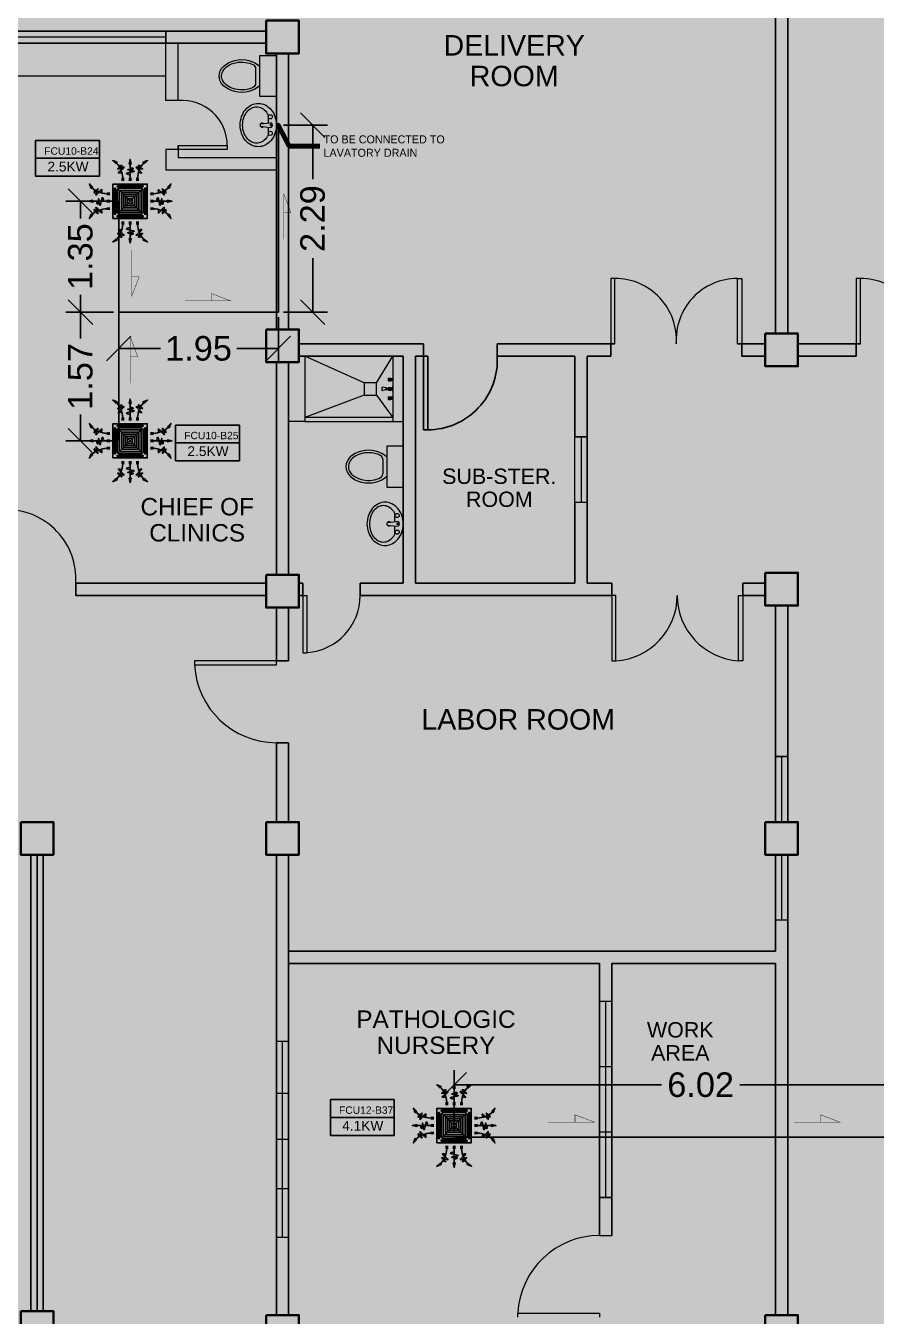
# Model space of a CAD drawing. Header units: millimetres. Extents: x -60 to 576, y -39 to 287.
# Drawn here: x 267.57 to 277.96, y 124.1 to 139.87 of the extents above; entities that cross this region are included whole.
import ezdxf

# ---------------------------------------------------------------- set-up
doc = ezdxf.new("R2010")
doc.units = ezdxf.units.MM
doc.header["$MEASUREMENT"] = 0
for name, color, linetype in [('AIR', 7, 'Continuous'), ('AIR-00', 7, 'Continuous'), ('AIR-01', 7, 'Continuous'), ('AIR-02', 7, 'Continuous'), ('AIR-04', 7, 'Continuous'), ('DRAIN PIPE', 7, 'Continuous'), ('fcu drain', 7, 'Continuous'), ('label', 7, 'Continuous'), ('Legends', 7, 'Continuous'), ('M-AC-TEXT', 7, 'Continuous')]:
    doc.layers.add(name, color=color, linetype=linetype)
doc.styles.add('ar-dim-axis', font='romans.shx', dxfattribs={"width": 0.8})
doc.styles.add('OIP FONT', font='GOTHIC.TTF', dxfattribs={"height": 150})
doc.styles.get("Standard").update_dxf_attribs({"font": 'arial.ttf'})
doc.styles.add('SWISSLT175', font='swissl.ttf', dxfattribs={"height": 0.175})
doc.dimstyles.new('ar-dim-axis', dxfattribs={"dimtxt": 350, "dimasz": 250, "dimexe": 75, "dimexo": 75, "dimgap": 200, "dimtad": 1, "dimdec": 0, "dimzin": 12, "dimdsep": 46, "dimtxsty": 'ar-dim-axis', "dimblk": 'ARCHTICK', "dimcen": 120, "dimclrd": 11, "dimclre": 8, "dimclrt": 4, "dimadec": 0, "dimazin": 3, "dimtm": 1, "dimtfac": 1, "dimtdec": 0, "dimtix": 1, "dimtmove": 2, "dimatfit": 3, "dimldrblk": 'ARCHTICK', "dimfxl": 1, "dimtolj": 1, "dimtzin": 0, "dimarcsym": 1})
doc.dimstyles.new('Copy of dimension', dxfattribs={"dimtxt": 0.3, "dimasz": 0.3, "dimexe": 0.18, "dimexo": 0.0625, "dimgap": 0.09, "dimtad": 0, "dimzin": 0, "dimdsep": 46, "dimtxsty": 'Standard', "dimblk": 'OBLIQUE', "dimcen": 0.09, "dimclrd": 256, "dimclre": 256, "dimclrt": 256, "dimadec": 0, "dimazin": 0, "dimtfac": 1, "dimtofl": 0, "dimtmove": 0, "dimatfit": 3, "dimldrblk": 'OBLIQUE', "dimfxl": 1, "dimtolj": 1, "dimtzin": 0, "dimarcsym": 0})

# ---------------------------------------------------------------- blocks, each defined once
blk = doc.blocks.new('dr 900')
at = {"ltscale": 0.03}
blk.add_lwpolyline([(0, 0), (0.05, 0), (0.05, 0.9), (0, 0.9)], close=True, dxfattribs=at)
blk.add_arc((0.05, 0.049), 0.851, 356.7268, 90, dxfattribs=at)
blk = doc.blocks.new('FCU-13000P (CASSETTE SPLIT)')
at = {"layer": 'AIR-00', "ltscale": 3}
for p, q in [((0, 0.523), (0, 1)), ((-0.193, 0.558), (-0.193, 0.487)), ((-0.162, 0.558), (-0.162, 0.487)), ((-0.016, 0.558), (-0.016, 0.487)), ((0.016, 0.558), (0.016, 0.487)), ((0.162, 0.558), (0.162, 0.487)), ((0.193, 0.558), (0.193, 0.487)), ((-0.523, 0), (-1, 0)), ((-0.558, 0.193), (-0.487, 0.193)), ((-0.558, 0.162), (-0.487, 0.162)), ((-0.558, 0.016), (-0.487, 0.016)), ((0.558, 0.193), (0.487, 0.193)), ((0.558, 0.162), (0.487, 0.162)), ((0.558, 0.016), (0.487, 0.016)), ((0.523, 0), (1, 0)), ((-0.558, -0.016), (-0.487, -0.016)), ((-0.558, -0.162), (-0.487, -0.162)), ((-0.558, -0.193), (-0.487, -0.193)), ((0.558, -0.016), (0.487, -0.016)), ((0.558, -0.162), (0.487, -0.162)), ((0.558, -0.193), (0.487, -0.193)), ((-0.193, -0.558), (-0.193, -0.487)), ((-0.162, -0.558), (-0.162, -0.487)), ((-0.016, -0.558), (-0.016, -0.487)), ((0, -0.523), (0, -1)), ((0.016, -0.558), (0.016, -0.487)), ((0.162, -0.558), (0.162, -0.487)), ((0.193, -0.558), (0.193, -0.487))]:
    blk.add_line(p, q, dxfattribs=at)
at = {"layer": 'AIR-00'}
for p, q in [((0.295, -0.295), (-0.295, 0.295)), ((0.295, 0.295), (-0.295, -0.295))]:
    blk.add_line(p, q, dxfattribs=at)
at = {"layer": 'AIR-00', "ltscale": 3}
for points in [[(-0.335, 0.895), (-0.311, 0.932), (-0.416, 0.973)], [(-0.022, 0.89), (0.022, 0.89), (0, 1)], [(0.335, 0.895), (0.311, 0.932), (0.416, 0.973)], [(-0.895, 0.335), (-0.932, 0.311), (-0.973, 0.416)], [(0.895, 0.335), (0.932, 0.311), (0.973, 0.416)], [(-0.89, 0.022), (-0.89, -0.022), (-1, 0)], [(0.89, 0.022), (0.89, -0.022), (1, 0)], [(-0.895, -0.335), (-0.932, -0.311), (-0.973, -0.416)], [(0.895, -0.335), (0.932, -0.311), (0.973, -0.416)], [(-0.335, -0.895), (-0.311, -0.932), (-0.416, -0.973)], [(-0.022, -0.89), (0.022, -0.89), (0, -1)], [(0.335, -0.895), (0.311, -0.932), (0.416, -0.973)]]:
    blk.add_lwpolyline(points, close=True, dxfattribs=at)
at = {"layer": 'AIR-00'}
for points in [[(-0.323, 0.914, -0.171809), (-0.178, 0.558), (-0.178, 0.522)], [(0.323, 0.914, 0.171809), (0.178, 0.558), (0.178, 0.522)], [(-0.914, 0.323, 0.171809), (-0.558, 0.178), (-0.522, 0.178)], [(0.914, 0.323, -0.171809), (0.558, 0.178), (0.522, 0.178)], [(-0.914, -0.323, -0.171809), (-0.558, -0.178), (-0.522, -0.178)], [(0.914, -0.323, 0.171809), (0.558, -0.178), (0.522, -0.178)], [(-0.323, -0.914, 0.171809), (-0.178, -0.558), (-0.178, -0.522)], [(0.323, -0.914, -0.171809), (0.178, -0.558), (0.178, -0.522)]]:
    blk.add_lwpolyline(points, format="xyb", dxfattribs=at)
for points in [[(-0.26, -0.26), (0.26, -0.26), (0.26, 0.26), (-0.26, 0.26)], [(-0.21, -0.21), (0.21, -0.21), (0.21, 0.21), (-0.21, 0.21)], [(-0.16, -0.16), (0.16, -0.16), (0.16, 0.16), (-0.16, 0.16)], [(-0.11, -0.11), (0.11, -0.11), (0.11, 0.11), (-0.11, 0.11)], [(-0.06, -0.06), (0.06, -0.06), (0.06, 0.06), (-0.06, 0.06)]]:
    blk.add_lwpolyline(points, close=True, dxfattribs=at)
at = {"layer": 'AIR-00', "ltscale": 3}
for points in [[(-0.268, 0.84), (-0.231, 0.852), (-0.134, 0.882), (-0.422, 0.704), (0.005, 0.903), (-0.358, 0.645), (-0.239, 0.678), (-0.199, 0.69)], [(0.268, 0.84), (0.231, 0.852), (0.134, 0.882), (0.422, 0.704), (-0.005, 0.903), (0.358, 0.645), (0.239, 0.678), (0.199, 0.69)], [(-0.84, 0.268), (-0.852, 0.231), (-0.882, 0.134), (-0.704, 0.422), (-0.903, -0.005), (-0.645, 0.358), (-0.678, 0.239), (-0.69, 0.199)], [(0.84, 0.268), (0.852, 0.231), (0.882, 0.134), (0.704, 0.422), (0.903, -0.005), (0.645, 0.358), (0.678, 0.239), (0.69, 0.199)], [(-0.84, -0.268), (-0.852, -0.231), (-0.882, -0.134), (-0.704, -0.422), (-0.903, 0.005), (-0.645, -0.358), (-0.678, -0.239), (-0.69, -0.199)], [(0.84, -0.268), (0.852, -0.231), (0.882, -0.134), (0.704, -0.422), (0.903, 0.005), (0.645, -0.358), (0.678, -0.239), (0.69, -0.199)], [(-0.268, -0.84), (-0.231, -0.852), (-0.134, -0.882), (-0.422, -0.704), (0.005, -0.903), (-0.358, -0.645), (-0.239, -0.678), (-0.199, -0.69)], [(0.268, -0.84), (0.231, -0.852), (0.134, -0.882), (0.422, -0.704), (-0.005, -0.903), (0.358, -0.645), (0.239, -0.678), (0.199, -0.69)]]:
    blk.add_open_spline(points, degree=3, knots=[0.0032834, 0.0032834, 0.0032834, 0.0032834, 0.0712567, 0.1924075, 0.3347111, 0.5062145, 0.5813292, 0.5813292, 0.5813292, 0.5813292], dxfattribs=at)
for points in [[(0, 0.8), (0.077, 0.776), (-0.058, 0.755), (0.098, 0.718), (-0.087, 0.663), (0, 0.631)], [(-0.8, 0), (-0.776, -0.077), (-0.755, 0.058), (-0.718, -0.098), (-0.663, 0.087), (-0.631, 0)], [(0.8, 0), (0.776, -0.077), (0.755, 0.058), (0.718, -0.098), (0.663, 0.087), (0.631, 0)], [(0, -0.8), (0.077, -0.776), (-0.058, -0.755), (0.098, -0.718), (-0.087, -0.663), (0, -0.631)]]:
    blk.add_spline(points, degree=3, dxfattribs=at)
for points in [[(-0.416, 0.973), (-0.335, 0.895), (-0.311, 0.932)], [(0, 1), (-0.022, 0.89), (0.022, 0.89)], [(0.416, 0.973), (0.335, 0.895), (0.311, 0.932)], [(-0.973, 0.416), (-0.895, 0.335), (-0.932, 0.311)], [(0.973, 0.416), (0.895, 0.335), (0.932, 0.311)], [(-1, 0), (-0.89, 0.022), (-0.89, -0.022)], [(1, 0), (0.89, 0.022), (0.89, -0.022)], [(-0.973, -0.416), (-0.895, -0.335), (-0.932, -0.311)], [(0.973, -0.416), (0.895, -0.335), (0.932, -0.311)], [(-0.416, -0.973), (-0.335, -0.895), (-0.311, -0.932)], [(0, -1), (-0.022, -0.89), (0.022, -0.89)], [(0.416, -0.973), (0.335, -0.895), (0.311, -0.932)]]:
    blk.add_solid(points, dxfattribs=at)
at = {"layer": 'AIR-01'}
for points in [[(-0.373, 0.31), (-0.348, 0.31), (-0.348, -0.31), (-0.373, -0.31)], [(-0.31, 0.372), (0.31, 0.372), (0.31, 0.348), (-0.31, 0.348)], [(0.372, 0.31), (0.348, 0.31), (0.348, -0.31), (0.372, -0.31)], [(-0.31, -0.373), (0.31, -0.373), (0.31, -0.348), (-0.31, -0.348)]]:
    blk.add_lwpolyline(points, close=True, dxfattribs=at)
at = {"layer": 'AIR-02'}
blk.add_lwpolyline([(-0.26, -0.31), (0.26, -0.31, 0.414214), (0.31, -0.26), (0.31, 0.26, 0.414214), (0.26, 0.31), (-0.26, 0.31, 0.414214), (-0.31, 0.26), (-0.31, -0.26, 0.414214)], format="xyb", close=True, dxfattribs=at)
at = {"layer": 'AIR-04'}
blk.add_lwpolyline([(-0.41, -0.41), (0.41, -0.41), (0.41, 0.41), (-0.41, 0.41)], close=True, dxfattribs=at)
blk = doc.blocks.new('_ARCHTICK')
at = {"color": 0, "linetype": 'ByBlock', "const_width": 0.15}
blk.add_lwpolyline([(-0.5, -0.5), (0.5, 0.5)], dxfattribs=at)
blk = doc.blocks.new('_Oblique')
at = {"color": 0, "linetype": 'ByBlock', "lineweight": -2}
blk.add_line((-0.5, -0.5), (0.5, 0.5), dxfattribs=at)
blk = doc.blocks.new('*D137')
at = {"lineweight": -2, "transparency": 16777216}
for p, q in [((268.639, 137.729), (268.054, 137.729)), ((268.234, 137.729), (268.234, 137.518)), ((268.234, 136.374), (268.234, 136.585)), ((268.639, 136.374), (268.054, 136.374))]:
    blk.add_line(p, q, dxfattribs=at)
at = {"layer": 'Defpoints', "color": 0, "transparency": 16777216}
for p in [(268.702, 137.729), (268.234, 136.374), (268.702, 136.374)]:
    blk.add_point(p, dxfattribs=at)
at = {"lineweight": -2, "transparency": 16777216, "xscale": 0.3, "yscale": 0.3, "zscale": 0.3}
for p, rotation in [((268.234, 137.729), 90), ((268.234, 136.374), 270)]:
    blk.add_blockref('_Oblique', p, dxfattribs=dict(at, rotation=rotation))
at = {"transparency": 16777216, "insert": (268.234, 137.052), "char_height": 0.3, "attachment_point": 5, "rotation": 90}
blk.add_mtext('\\A1;1.35', dxfattribs=at)
blk = doc.blocks.new('*D138')
at = {"lineweight": -2, "transparency": 16777216}
for p, q in [((268.639, 136.374), (268.054, 136.374)), ((268.234, 136.374), (268.234, 136.053)), ((268.234, 134.8), (268.234, 135.122)), ((268.639, 134.8), (268.054, 134.8))]:
    blk.add_line(p, q, dxfattribs=at)
at = {"layer": 'Defpoints', "color": 0, "transparency": 16777216}
for p in [(268.702, 136.374), (268.234, 134.8), (268.702, 134.8)]:
    blk.add_point(p, dxfattribs=at)
at = {"lineweight": -2, "transparency": 16777216, "xscale": 0.3, "yscale": 0.3, "zscale": 0.3}
for p, rotation in [((268.234, 136.374), 90), ((268.234, 134.8), 270)]:
    blk.add_blockref('_Oblique', p, dxfattribs=dict(at, rotation=rotation))
at = {"transparency": 16777216, "insert": (268.234, 135.587), "char_height": 0.3, "attachment_point": 5, "rotation": 90}
blk.add_mtext('\\A1;1.57', dxfattribs=at)
blk = doc.blocks.new('*D139')
at = {"lineweight": -2, "transparency": 16777216}
for p, q in [((268.702, 136.313), (268.702, 135.749)), ((270.654, 136.313), (270.654, 135.749)), ((268.702, 135.929), (269.212, 135.929)), ((270.654, 135.929), (270.145, 135.929))]:
    blk.add_line(p, q, dxfattribs=at)
at = {"layer": 'Defpoints', "color": 0, "transparency": 16777216}
for p in [(268.702, 136.375), (270.654, 136.375), (270.654, 135.929)]:
    blk.add_point(p, dxfattribs=at)
at = {"lineweight": -2, "transparency": 16777216, "xscale": 0.3, "yscale": 0.3, "zscale": 0.3, "rotation": 180}
blk.add_blockref('_Oblique', (268.702, 135.929), dxfattribs=at)
at = {"lineweight": -2, "transparency": 16777216, "xscale": 0.3, "yscale": 0.3, "zscale": 0.3}
blk.add_blockref('_Oblique', (270.654, 135.929), dxfattribs=at)
at = {"transparency": 16777216, "insert": (269.678, 135.929), "char_height": 0.3, "attachment_point": 5}
blk.add_mtext('\\A1;1.95', dxfattribs=at)
blk = doc.blocks.new('*D140')
at = {"lineweight": -2, "transparency": 16777216}
for p, q in [((270.717, 138.66), (271.253, 138.66)), ((271.073, 138.66), (271.073, 138)), ((271.073, 136.374), (271.073, 137.035)), ((270.717, 136.374), (271.253, 136.374))]:
    blk.add_line(p, q, dxfattribs=at)
at = {"layer": 'Defpoints', "color": 0, "transparency": 16777216}
for p in [(270.654, 138.66), (271.073, 138.66), (270.654, 136.374)]:
    blk.add_point(p, dxfattribs=at)
at = {"lineweight": -2, "transparency": 16777216, "xscale": 0.3, "yscale": 0.3, "zscale": 0.3}
for p, rotation in [((271.073, 138.66), 90), ((271.073, 136.374), 270)]:
    blk.add_blockref('_Oblique', p, dxfattribs=dict(at, rotation=rotation))
at = {"transparency": 16777216, "insert": (271.073, 137.517), "char_height": 0.3, "attachment_point": 5, "rotation": 90}
blk.add_mtext('\\A1;2.29', dxfattribs=at)
blk = doc.blocks.new('*D149')
at = {"lineweight": -2, "transparency": 16777216}
for p, q in [((272.802, 126.351), (272.802, 127.107)), ((278.827, 126.351), (278.827, 127.107)), ((272.802, 126.927), (275.336, 126.927)), ((278.827, 126.927), (276.294, 126.927))]:
    blk.add_line(p, q, dxfattribs=at)
at = {"layer": 'Defpoints', "color": 0, "transparency": 16777216}
for p in [(278.827, 126.927), (272.802, 126.289), (278.827, 126.289)]:
    blk.add_point(p, dxfattribs=at)
at = {"lineweight": -2, "transparency": 16777216, "xscale": 0.3, "yscale": 0.3, "zscale": 0.3, "rotation": 180}
blk.add_blockref('_Oblique', (272.802, 126.927), dxfattribs=at)
at = {"lineweight": -2, "transparency": 16777216, "xscale": 0.3, "yscale": 0.3, "zscale": 0.3}
blk.add_blockref('_Oblique', (278.827, 126.927), dxfattribs=at)
at = {"transparency": 16777216, "insert": (275.815, 126.927), "char_height": 0.3, "attachment_point": 5}
blk.add_mtext('\\A1;6.02', dxfattribs=at)

msp = doc.modelspace()

# ---------------------------------------------------------------- linework, layer by layer
at = {"color": 8, "lineweight": 25}
for p, q in [((276.729, 136.112), (276.729, 141.762)), ((276.879, 136.112), (276.879, 141.762)), ((267.179, 139.81), (270.504, 139.81)), ((267.179, 139.66), (270.504, 139.66)), ((270.629, 139.537), (270.629, 136.162)), ((270.779, 139.537), (270.779, 136.162)), ((270.779, 139.537), (270.779, 136.162)), ((270.629, 138.11), (270.629, 136.162)), ((270.904, 135.985), (272.429, 135.985)), ((272.429, 135.985), (270.904, 135.985)), ((272.429, 135.985), (272.429, 135.835)), ((273.329, 135.985), (274.767, 135.985)), ((274.729, 135.985), (273.329, 135.985)), ((273.329, 135.985), (273.329, 135.835)), ((274.717, 135.985), (274.717, 135.835)), ((276.267, 135.985), (276.604, 135.985)), ((276.317, 135.985), (276.317, 135.835)), ((277.767, 135.985), (277.004, 135.985)), ((277.717, 135.985), (277.717, 135.835)), ((270.904, 135.835), (272.179, 135.835)), ((272.179, 135.835), (270.904, 135.835)), ((272.179, 135.835), (272.179, 133.06)), ((272.329, 135.835), (272.429, 135.835)), ((272.329, 135.835), (272.329, 133.06)), ((272.429, 135.835), (272.329, 135.835)), ((273.329, 135.835), (274.279, 135.835)), ((274.279, 135.835), (273.329, 135.835)), ((274.279, 134.848), (274.279, 135.835)), ((274.429, 135.835), (274.717, 135.835)), ((274.717, 135.835), (274.429, 135.835)), ((274.429, 135.835), (274.429, 133.06)), ((276.317, 135.835), (276.604, 135.835)), ((277.717, 135.835), (277.004, 135.835)), ((270.629, 135.762), (270.629, 133.162)), ((270.629, 133.162), (270.629, 135.762)), ((270.779, 135.762), (270.779, 133.162)), ((270.779, 135.762), (270.779, 133.162)), ((274.279, 133.06), (274.279, 134.035)), ((272.179, 133.06), (272.179, 133.785)), ((270.504, 133.06), (268.179, 133.06)), ((268.179, 133.06), (268.179, 132.91)), ((270.954, 133.06), (270.904, 133.06)), ((270.954, 132.91), (270.954, 133.06)), ((272.179, 133.06), (271.654, 133.06)), ((272.179, 133.06), (272.079, 133.06)), ((274.279, 133.06), (272.329, 133.06)), ((274.729, 133.06), (274.429, 133.06)), ((274.729, 132.91), (274.729, 133.06)), ((276.604, 133.06), (276.329, 133.06)), ((276.329, 133.06), (276.329, 132.91)), ((268.179, 132.91), (270.504, 132.91)), ((270.954, 132.91), (270.904, 132.91)), ((274.729, 132.91), (271.654, 132.91)), ((276.604, 132.91), (276.329, 132.91)), ((270.629, 132.762), (270.629, 132.11)), ((270.779, 132.762), (270.779, 132.11)), ((276.729, 130.139), (276.729, 132.787)), ((276.879, 130.139), (276.879, 132.787)), ((270.779, 132.11), (270.629, 132.11)), ((270.629, 131.11), (270.629, 130.139)), ((270.779, 131.11), (270.629, 131.11)), ((270.779, 131.11), (270.779, 130.139)), ((267.629, 124.161), (267.629, 129.739)), ((267.704, 124.161), (267.704, 129.739)), ((267.779, 124.161), (267.779, 129.739)), ((270.629, 129.739), (270.629, 128.41)), ((270.779, 129.739), (270.779, 128.56)), ((276.729, 128.56), (276.729, 129.739)), ((276.879, 128.41), (276.879, 129.739)), ((270.629, 128.41), (270.629, 124.112)), ((270.779, 128.56), (276.729, 128.56)), ((270.779, 128.56), (270.779, 128.41)), ((270.779, 128.41), (274.579, 128.41)), ((270.779, 128.41), (270.779, 124.112)), ((274.579, 128.41), (274.579, 125.085)), ((274.729, 128.41), (276.729, 128.41)), ((274.729, 128.41), (274.729, 125.085)), ((276.729, 128.41), (275.229, 128.41)), ((276.729, 124.113), (276.729, 128.41)), ((276.879, 124.113), (276.879, 128.41))]:
    msp.add_line(p, q, dxfattribs=at)
at = {"color": 8, "lineweight": 9}
for p, q in [((269.279, 139.66), (269.279, 139.81)), ((269.279, 139.735), (267.179, 139.737)), ((269.279, 139.66), (269.429, 139.66)), ((270.429, 139.51), (270.629, 139.51)), ((270.429, 139.01), (270.429, 139.51)), ((270.629, 139.537), (270.629, 138.26)), ((270.629, 139.51), (270.629, 139.01)), ((270.379, 139.17), (270.379, 139.351)), ((270.629, 139.01), (270.429, 139.01)), ((270.432, 138.675), (270.553, 138.688)), ((270.432, 138.646), (270.553, 138.632)), ((270.979, 135.835), (270.979, 135.035)), ((272.054, 135.835), (272.054, 135.035)), ((271.996, 135.562), (271.996, 135.536)), ((271.996, 135.562), (271.997, 135.562)), ((271.996, 135.536), (271.997, 135.536)), ((271.997, 135.562), (271.999, 135.566)), ((271.997, 135.562), (271.997, 135.536)), ((271.997, 135.536), (271.999, 135.532)), ((271.999, 135.566), (271.999, 135.532)), ((271.999, 135.566), (272.021, 135.566)), ((271.999, 135.532), (272.021, 135.532)), ((272.008, 135.562), (272.02, 135.562)), ((272.008, 135.555), (272.02, 135.555)), ((272.008, 135.543), (272.02, 135.543)), ((272.008, 135.536), (272.02, 135.536)), ((272.021, 135.566), (272.025, 135.563)), ((272.021, 135.562), (272.021, 135.555)), ((272.021, 135.536), (272.021, 135.543)), ((272.021, 135.532), (272.025, 135.534)), ((272.027, 135.563), (272.033, 135.563)), ((272.027, 135.535), (272.033, 135.535)), ((272.033, 135.563), (272.035, 135.562)), ((272.033, 135.563), (272.033, 135.535)), ((272.033, 135.535), (272.035, 135.536)), ((272.035, 135.562), (272.035, 135.536)), ((272.047, 135.56), (272.035, 135.56)), ((272.047, 135.537), (272.035, 135.537)), ((272.054, 135.566), (272.047, 135.562)), ((272.047, 135.562), (272.047, 135.535)), ((272.054, 135.532), (272.047, 135.535)), ((272.054, 135.566), (272.054, 135.532)), ((272.054, 135.566), (272.054, 135.532)), ((272.054, 135.566), (272.054, 135.566)), ((272.054, 135.532), (272.054, 135.532)), ((271.923, 135.416), (271.923, 135.455)), ((271.969, 135.448), (271.927, 135.456)), ((271.969, 135.423), (271.927, 135.414)), ((271.977, 135.448), (271.969, 135.448)), ((271.969, 135.448), (271.969, 135.423)), ((271.969, 135.448), (271.969, 135.423)), ((271.969, 135.423), (271.977, 135.423)), ((271.977, 135.423), (271.977, 135.448)), ((271.977, 135.443), (272.039, 135.443)), ((272.039, 135.428), (271.977, 135.428)), ((271.996, 135.448), (271.996, 135.443)), ((271.996, 135.448), (271.997, 135.448)), ((271.996, 135.428), (271.996, 135.422)), ((271.996, 135.422), (271.997, 135.422)), ((271.997, 135.448), (271.999, 135.452)), ((271.997, 135.448), (271.997, 135.443)), ((271.997, 135.428), (271.997, 135.422)), ((271.997, 135.422), (271.999, 135.419)), ((271.999, 135.452), (271.999, 135.443)), ((271.999, 135.452), (272.021, 135.452)), ((271.999, 135.428), (271.999, 135.419)), ((271.999, 135.419), (272.021, 135.419)), ((272.008, 135.448), (272.02, 135.448)), ((272.008, 135.422), (272.02, 135.422)), ((272.021, 135.452), (272.025, 135.45)), ((272.021, 135.448), (272.021, 135.443)), ((272.021, 135.422), (272.021, 135.428)), ((272.021, 135.419), (272.025, 135.421)), ((272.027, 135.449), (272.033, 135.449)), ((272.027, 135.421), (272.033, 135.421)), ((272.033, 135.449), (272.033, 135.443)), ((272.033, 135.449), (272.035, 135.448)), ((272.033, 135.428), (272.033, 135.421)), ((272.033, 135.421), (272.035, 135.422)), ((272.035, 135.448), (272.035, 135.443)), ((272.039, 135.447), (272.035, 135.447)), ((272.035, 135.428), (272.035, 135.422)), ((272.039, 135.424), (272.035, 135.424)), ((272.039, 135.418), (272.039, 135.453)), ((272.039, 135.453), (272.049, 135.453)), ((272.039, 135.443), (272.039, 135.428)), ((272.049, 135.418), (272.039, 135.418)), ((272.049, 135.453), (272.054, 135.464)), ((272.049, 135.418), (272.049, 135.453)), ((272.049, 135.453), (272.049, 135.418)), ((272.054, 135.406), (272.049, 135.418)), ((272.054, 135.464), (272.054, 135.406)), ((271.996, 135.335), (271.997, 135.335)), ((271.996, 135.335), (271.996, 135.308)), ((271.996, 135.308), (271.997, 135.308)), ((271.997, 135.335), (271.999, 135.338)), ((271.997, 135.335), (271.997, 135.308)), ((271.997, 135.308), (271.999, 135.305)), ((271.999, 135.338), (272.021, 135.338)), ((271.999, 135.338), (271.999, 135.305)), ((271.999, 135.305), (272.021, 135.305)), ((272.008, 135.335), (272.02, 135.335)), ((272.008, 135.328), (272.02, 135.328)), ((272.008, 135.316), (272.02, 135.316)), ((272.008, 135.308), (272.02, 135.308)), ((272.021, 135.338), (272.025, 135.336)), ((272.021, 135.335), (272.021, 135.327)), ((272.021, 135.308), (272.021, 135.316)), ((272.021, 135.305), (272.025, 135.307)), ((272.027, 135.336), (272.033, 135.336)), ((272.027, 135.308), (272.033, 135.308)), ((272.033, 135.336), (272.033, 135.308)), ((272.033, 135.336), (272.035, 135.335)), ((272.033, 135.308), (272.035, 135.308)), ((272.035, 135.335), (272.035, 135.308)), ((272.047, 135.333), (272.035, 135.333)), ((272.047, 135.31), (272.035, 135.31)), ((272.054, 135.339), (272.047, 135.335)), ((272.047, 135.335), (272.047, 135.308)), ((272.054, 135.305), (272.047, 135.308)), ((272.054, 135.339), (272.054, 135.339)), ((272.054, 135.339), (272.054, 135.305)), ((272.054, 135.339), (272.054, 135.305)), ((272.054, 135.305), (272.054, 135.305)), ((270.979, 135.035), (270.779, 135.035)), ((274.429, 134.448), (274.429, 134.948)), ((272.179, 134.735), (271.979, 134.735)), ((271.979, 134.735), (271.979, 134.235)), ((272.179, 134.235), (272.179, 134.735)), ((274.279, 134.035), (274.279, 134.848)), ((274.429, 134.848), (274.279, 134.848)), ((274.354, 134.848), (274.354, 134.048)), ((271.929, 134.576), (271.929, 134.395)), ((274.429, 134.448), (274.429, 133.948)), ((271.979, 134.235), (272.179, 134.235)), ((274.429, 134.048), (274.279, 134.048)), ((271.982, 133.8), (272.103, 133.813)), ((271.982, 133.771), (272.103, 133.757)), ((276.879, 130.939), (276.729, 130.939)), ((276.804, 130.939), (276.804, 130.139)), ((276.879, 130.139), (276.729, 130.139)), ((276.879, 129.739), (276.729, 129.739)), ((276.804, 129.739), (276.804, 128.939)), ((276.879, 128.939), (276.729, 128.939)), ((274.579, 127.148), (274.579, 127.948)), ((274.579, 127.948), (274.729, 127.948)), ((274.654, 127.948), (274.654, 125.548)), ((270.629, 127.461), (270.779, 127.461)), ((270.629, 126.261), (270.629, 127.461)), ((270.704, 125.061), (270.704, 127.461)), ((270.779, 127.461), (270.779, 125.061)), ((274.729, 127.148), (274.579, 127.148)), ((274.729, 126.748), (274.729, 127.148)), ((270.629, 126.824), (270.779, 126.824)), ((274.729, 126.748), (274.729, 126.348)), ((270.629, 126.261), (270.629, 125.061)), ((270.629, 126.261), (270.779, 126.261)), ((274.729, 126.348), (274.579, 126.348)), ((274.579, 126.348), (274.579, 125.548)), ((270.629, 125.661), (270.779, 125.661)), ((274.579, 125.548), (274.729, 125.548)), ((270.779, 125.061), (270.629, 125.061)), ((274.579, 125.085), (274.729, 125.085))]:
    msp.add_line(p, q, dxfattribs=at)
at = {"color": 8, "lineweight": 9, "ltscale": 0.4}
for p, q in [((269.279, 138.96), (269.279, 139.66)), ((269.429, 138.96), (269.429, 139.66)), ((269.279, 139.26), (267.054, 139.26)), ((269.429, 138.96), (269.279, 138.96)), ((269.429, 138.36), (269.279, 138.36)), ((269.279, 138.36), (269.279, 138.11)), ((269.429, 138.36), (269.429, 138.26)), ((270.629, 138.26), (269.429, 138.26)), ((270.629, 138.26), (269.429, 138.26)), ((270.629, 138.11), (269.279, 138.11))]:
    msp.add_line(p, q, dxfattribs=at)
at = {"color": 8, "lineweight": 13, "ltscale": 0.4}
msp.add_line((269.429, 138.41), (269.429, 138.36), dxfattribs=at)
at = {"color": 8, "lineweight": 9, "ltscale": 0.3}
for p, q in [((271.704, 135.51), (270.979, 135.835)), ((271.854, 135.51), (272.054, 135.835)), ((271.704, 135.36), (270.979, 135.085)), ((271.854, 135.36), (272.054, 135.085))]:
    msp.add_line(p, q, dxfattribs=at)
at = {"color": 8, "lineweight": 25, "ltscale": 0.3}
msp.add_line((271.654, 132.91), (271.654, 133.06), dxfattribs=at)
at = {"color": 8, "lineweight": 13}
for p, q in [((270.954, 132.91), (270.954, 132.21)), ((270.954, 132.91), (271.004, 132.91)), ((271.004, 132.21), (271.004, 132.91)), ((274.729, 132.91), (274.729, 132.11)), ((274.779, 132.91), (274.729, 132.91)), ((274.779, 132.11), (274.779, 132.91)), ((276.279, 132.11), (276.279, 132.91)), ((276.279, 132.91), (276.329, 132.91)), ((276.329, 132.91), (276.329, 132.11)), ((270.954, 132.21), (271.004, 132.21)), ((270.629, 132.11), (269.629, 132.11)), ((269.629, 132.11), (269.629, 132.06)), ((269.629, 132.06), (270.629, 132.06)), ((270.629, 132.06), (270.629, 132.11)), ((274.729, 132.11), (274.779, 132.11)), ((276.329, 132.11), (276.279, 132.11)), ((273.579, 124.085), (273.579, 124.135)), ((273.579, 124.135), (274.579, 124.135)), ((274.579, 124.135), (274.579, 124.085))]:
    msp.add_line(p, q, dxfattribs=at)
at = {"color": 8, "lineweight": 35}
for points in [[(270.504, 139.937), (270.904, 139.937), (270.904, 139.537), (270.504, 139.537)], [(270.504, 136.162), (270.904, 136.162), (270.904, 135.762), (270.504, 135.762)], [(276.604, 136.112), (277.004, 136.112), (277.004, 135.712), (276.604, 135.712)], [(270.504, 133.162), (270.904, 133.162), (270.904, 132.762), (270.504, 132.762)], [(276.604, 133.187), (277.004, 133.187), (277.004, 132.787), (276.604, 132.787)], [(267.504, 130.139), (267.904, 130.139), (267.904, 129.739), (267.504, 129.739)], [(270.504, 130.139), (270.904, 130.139), (270.904, 129.739), (270.504, 129.739)], [(276.604, 130.139), (277.004, 130.139), (277.004, 129.739), (276.604, 129.739)], [(267.504, 124.161), (267.904, 124.161), (267.904, 123.761), (267.504, 123.761)], [(270.504, 124.112), (270.904, 124.112), (270.904, 123.712), (270.504, 123.712)], [(276.604, 124.113), (277.004, 124.113), (277.004, 123.713), (276.604, 123.713)]]:
    msp.add_lwpolyline(points, close=True, dxfattribs=at)
at = {"color": 8, "lineweight": 9}
for points in [[(267.179, 139.81), (269.279, 139.81), (269.279, 139.66), (267.179, 139.66)], [(274.279, 134.848), (274.429, 134.848), (274.429, 134.048), (274.279, 134.048)], [(274.279, 134.848), (274.429, 134.848), (274.429, 134.048), (274.279, 134.048)], [(276.729, 130.939), (276.879, 130.939), (276.879, 130.139), (276.729, 130.139)], [(276.729, 129.739), (276.879, 129.739), (276.879, 128.939), (276.729, 128.939)], [(274.579, 127.948), (274.729, 127.948), (274.729, 125.548), (274.579, 125.548)], [(270.629, 125.061), (270.629, 127.461), (270.779, 127.461), (270.779, 125.061)], [(270.629, 127.461), (270.779, 127.461), (270.779, 125.061), (270.629, 125.061)]]:
    msp.add_lwpolyline(points, close=True, dxfattribs=at)
for points in [[(270.408, 138.395, -0.11576), (270.326, 138.415, -0.104047), (270.252, 138.473, -0.090875), (270.205, 138.557, -0.083344), (270.187, 138.66, -0.083344), (270.205, 138.764, -0.090875), (270.252, 138.848, -0.104047), (270.326, 138.906, -0.11576), (270.408, 138.925, -0.11576), (270.491, 138.906, -0.104047), (270.565, 138.848, -0.090875), (270.612, 138.764, -0.083344), (270.629, 138.66, -0.083344), (270.612, 138.557, -0.090875), (270.565, 138.473, -0.104047), (270.491, 138.415, -0.11576)], [(271.958, 134.05, 0.11576), (271.876, 134.031, 0.104047), (271.802, 133.973, 0.090875), (271.755, 133.889, 0.083344), (271.737, 133.785, 0.083344), (271.755, 133.682, 0.090875), (271.802, 133.598, 0.104047), (271.876, 133.54, 0.11576), (271.958, 133.52, 0.11576), (272.041, 133.54, 0.104047), (272.115, 133.598, 0.090875), (272.162, 133.682, 0.083344), (272.179, 133.785, 0.083344), (272.162, 133.889, 0.090875), (272.115, 133.973, 0.104047), (272.041, 134.031, 0.11576)]]:
    msp.add_lwpolyline(points, format="xyb", close=True, dxfattribs=at)
for points in [[(270.387, 138.438, -0.124838), (270.325, 138.454, -0.105788), (270.267, 138.503, -0.086697), (270.231, 138.573, -0.076776), (270.217, 138.66, -0.076776), (270.231, 138.748, -0.086697), (270.267, 138.818, -0.105788), (270.325, 138.867, -0.124838), (270.387, 138.883, -0.124838), (270.45, 138.867, -0.105788), (270.508, 138.818, -0.040067), (270.527, 138.787), (270.527, 138.685, -0.040067)], [(270.527, 138.636), (270.527, 138.534, -0.040067), (270.508, 138.503, -0.105788), (270.45, 138.454, -0.124838), (270.387, 138.438, -0.124838)], [(271.937, 134.008, 0.124838), (271.875, 133.992, 0.105788), (271.817, 133.943, 0.086697), (271.781, 133.873, 0.076776), (271.767, 133.785, 0.076776), (271.781, 133.698, 0.086697), (271.817, 133.628, 0.105788), (271.875, 133.579, 0.124838), (271.937, 133.563, 0.124838), (272, 133.579, 0.105788), (272.058, 133.628, 0.040067), (272.077, 133.659), (272.077, 133.761, 0.040067)], [(272.077, 133.81), (272.077, 133.912, 0.040067), (272.058, 133.943, 0.105788), (272, 133.992, 0.124838), (271.937, 134.008, 0.124838)]]:
    msp.add_lwpolyline(points, format="xyb", dxfattribs=at)
at = {"color": 8, "lineweight": 13, "ltscale": 0.03}
for points in [[(269.429, 138.36), (269.429, 138.41), (270.029, 138.41), (270.029, 138.36)], [(274.717, 135.985), (274.767, 135.985), (274.767, 136.785), (274.717, 136.785)], [(276.317, 135.985), (276.267, 135.985), (276.267, 136.785), (276.317, 136.785)], [(277.717, 135.985), (277.767, 135.985), (277.767, 136.785), (277.717, 136.785)]]:
    msp.add_lwpolyline(points, close=True, dxfattribs=at)
at = {"color": 8, "lineweight": 9, "ltscale": 0.03}
msp.add_lwpolyline([(271.854, 135.36), (271.854, 135.51), (271.704, 135.51), (271.704, 135.36)], close=True, dxfattribs=at)
at = {"color": 8, "lineweight": 9, "ltscale": 0.3}
msp.add_lwpolyline([(272.054, 135.085), (270.979, 135.085), (270.979, 135.035), (272.179, 135.035), (272.179, 135.035)], dxfattribs=at)
at = {"color": 8, "lineweight": 9}
for centre, radius in [((270.556, 138.762), 0.0255), ((270.563, 138.66), 0.0095), ((270.556, 138.559), 0.0255), ((272.106, 133.887), 0.0255), ((272.113, 133.785), 0.0095), ((272.106, 133.684), 0.0255)]:
    msp.add_circle(centre, radius, dxfattribs=at)
for centre, radius, start, end in [((270.329, 139.351), 0.05, 0, 61.9916), ((270.329, 139.17), 0.05, 298.1501, 0), ((270.454, 138.66), 0.025, 161.3793, 198.6207), ((270.525, 138.66), 0.0948, 171.2026, 188.7974), ((270.454, 138.66), 0.025, 48.7978, 143.6932), ((270.556, 138.66), 0.028, 263.7545, 96.2455), ((270.454, 138.66), 0.025, 216.3068, 311.2022), ((271.879, 134.576), 0.05, 0, 61.8499), ((271.879, 134.395), 0.05, 298.0084, 360), ((272.004, 133.785), 0.025, 161.3793, 198.6207), ((272.075, 133.785), 0.0948, 171.2026, 188.7974), ((272.004, 133.785), 0.025, 48.7978, 143.6932), ((272.106, 133.785), 0.028, 263.7545, 96.2455), ((272.004, 133.785), 0.025, 216.3068, 311.2022)]:
    msp.add_arc(centre, radius, start, end, dxfattribs=at)
at = {"color": 8, "lineweight": 13, "ltscale": 0.03}
for centre, radius, start, end in [((269.477, 138.41), 0.552, 0, 94.9791), ((274.767, 136.034), 0.752, 356.3048, 90), ((276.267, 136.034), 0.752, 90, 183.6952), ((277.767, 136.034), 0.752, 356.3048, 90), ((267.329, 133.109), 0.851, 356.7268, 90)]:
    msp.add_arc(centre, radius, start, end, dxfattribs=at)
at = {"color": 8, "lineweight": 13}
for centre, radius, start, end in [((270.954, 132.91), 0.7, 274.096, 0), ((274.729, 132.91), 0.8, 273.5833, 360), ((276.329, 132.91), 0.8, 180, 266.4167), ((270.629, 132.11), 1, 182.866, 270), ((274.579, 124.085), 1, 90, 177.134)]:
    msp.add_arc(centre, radius, start, end, dxfattribs=at)
at = {"color": 8, "lineweight": 9, "extrusion": (0, 0, -1)}
msp.add_ellipse((270.204, 139.26), major_axis=(0.275, 0), ratio=0.727273, start_param=0.612555, end_param=5.670631, dxfattribs=at)
at = {"color": 8, "lineweight": 9}
for centre, major_axis, ratio, start_param, end_param in [((272.004, 135.549), (0.00268, 0.00268), 1, 1.643677, 3.068487), ((272.009, 135.575), (0.00896, 0.00896), 1, 3.15309, 3.864175), ((272.009, 135.523), (-0.00896, 0.00896), 1, -0.722807, -0.011722), ((272.009, 135.544), (0.00738, 0.00738), 1, 0.858879, 1.643677), ((272.009, 135.553), (-0.00738, 0.00738), 1, 1.497691, 2.282489), ((272.02, 135.566), (-0.00268, 0.00268), 1, 2.356082, 2.983721), ((272.02, 135.551), (0.00268, 0.00268), 1, 0.157647, 0.785286), ((272.02, 135.547), (0.00268, 0.00268), 1, 3.926878, 4.554518), ((272.02, 135.532), (-0.00268, 0.00268), 1, -1.41315, -0.785511), ((272.014, 135.577), (-0.0118, 0.0118), 1, 2.876824, 3.009049), ((272.015, 135.544), (-0.00887, 0.00887), 1, 4.509022, 4.870036), ((272.015, 135.554), (-0.00887, 0.00887), 1, 2.983721, 3.344735), ((272.014, 135.521), (0.0118, 0.0118), 1, 0.132318, 0.264544), ((272.027, 135.567), (-0.00268, 0.00268), 1, 1.862141, 2.356082), ((272.022, 135.549), (0.00268, 0.00268), 1, 4.915531, 6.079819), ((272.027, 135.531), (-0.00268, 0.00268), 1, -0.785511, -0.291569), ((271.926, 135.418), (-0.00268, 0.00268), 1, 1.354119, 2.724181), ((272.009, 135.461), (0.00896, 0.00896), 1, 3.15309, 3.864175), ((272.009, 135.409), (0.00896, 0.00896), 1, 0.847989, 1.559075), ((272.02, 135.452), (0.00268, 0.00268), 1, 3.926878, 4.554518), ((272.02, 135.418), (0.00268, 0.00268), 1, 0.157647, 0.785286), ((272.014, 135.463), (-0.0118, 0.0118), 1, 2.876824, 3.009049), ((272.014, 135.407), (-0.0118, 0.0118), 1, -1.438478, -1.306252), ((272.027, 135.453), (0.00268, 0.00268), 1, 3.432937, 3.926878), ((272.027, 135.417), (0.00268, 0.00268), 1, 0.785286, 1.279227), ((272.004, 135.322), (0.00268, 0.00268), 1, 1.643677, 3.068487), ((272.009, 135.347), (0.00896, 0.00896), 1, 3.15309, 3.864175), ((272.009, 135.296), (-0.00896, 0.00896), 1, -0.722807, -0.011722), ((272.009, 135.317), (0.00738, 0.00738), 1, 0.858879, 1.643677), ((272.009, 135.326), (-0.00738, 0.00738), 1, 1.497691, 2.282489), ((272.02, 135.338), (-0.00268, 0.00268), 1, 2.356082, 2.983721), ((272.02, 135.324), (0.00268, 0.00268), 1, 0.157647, 0.785286), ((272.02, 135.319), (0.00268, 0.00268), 1, 3.926878, 4.554518), ((272.02, 135.305), (-0.00268, 0.00268), 1, -1.41315, -0.785511), ((272.014, 135.35), (0.0118, 0.0118), 1, 4.44762, 4.579846), ((272.015, 135.317), (-0.00887, 0.00887), 1, 4.509022, 4.870036), ((272.015, 135.326), (-0.00887, 0.00887), 1, 2.983721, 3.344735), ((272.014, 135.293), (0.0118, 0.0118), 1, 0.132318, 0.264544), ((272.027, 135.339), (-0.00268, 0.00268), 1, 1.862141, 2.356082), ((272.022, 135.322), (0.00268, 0.00268), 1, 4.915531, 6.079819), ((272.027, 135.304), (-0.00268, 0.00268), 1, -0.785511, -0.291569), ((271.754, 134.485), (0.275, 0), 0.727273, 0.612555, 5.670631)]:
    msp.add_ellipse(centre, major_axis=major_axis, ratio=ratio, start_param=start_param, end_param=end_param, dxfattribs=at)
at = {"color": 8, "lineweight": 9, "extrusion": (-2.88216e-41, -4.99074e-41, -1)}
msp.add_ellipse((271.926, 135.453), major_axis=(-0.00268, 0.00268), ratio=1, start_param=6.066732, end_param=7.436794, dxfattribs=at)
at = {"color": 8, "lineweight": 9}
for points in [[(270.353, 139.126), (270.337, 139.117), (270.319, 139.109), (270.227, 139.082), (270.14, 139.088), (270.009, 139.145), (269.967, 139.195), (269.954, 139.294), (269.98, 139.346), (270.091, 139.42), (270.175, 139.438), (270.288, 139.422), (270.323, 139.411), (270.353, 139.395)], [(271.903, 134.62), (271.887, 134.629), (271.869, 134.636), (271.777, 134.663), (271.69, 134.658), (271.559, 134.6), (271.517, 134.55), (271.504, 134.452), (271.53, 134.4), (271.641, 134.326), (271.725, 134.308), (271.838, 134.324), (271.873, 134.335), (271.903, 134.351)]]:
    msp.add_open_spline(points, degree=3, knots=[0.937253, 0.937253, 0.937253, 0.937253, 1.185372, 1.185372, 2.113864, 2.113864, 3.042356, 3.042356, 3.970847, 3.970847, 4.899339, 4.899339, 5.346062, 5.346062, 5.346062, 5.346062], dxfattribs=at)
msp.add_point((270.629, 137.535), dxfattribs=at)
at = {"layer": 'DRAIN PIPE', "color": 7, "linetype": 'Continuous', "const_width": 0.005}
for points in [[(270.719, 137.263), (270.719, 137.823), (270.807, 137.588), (270.719, 137.588)], [(268.863, 137.132), (268.863, 136.571), (268.952, 136.806), (268.863, 136.806)], [(269.513, 136.511), (270.073, 136.511), (269.838, 136.6), (269.838, 136.511)], [(268.847, 135.503), (268.847, 136.063), (268.935, 135.828), (268.847, 135.828)], [(273.954, 126.472), (274.514, 126.472), (274.279, 126.561), (274.279, 126.472)], [(276.955, 126.472), (277.515, 126.472), (277.28, 126.561), (277.28, 126.472)]]:
    msp.add_lwpolyline(points, dxfattribs=at)
at = {"layer": 'fcu drain', "linetype": 'Continuous'}
for p, q in [((270.654, 138.66), (270.654, 136.374)), ((268.702, 137.729), (268.702, 134.8)), ((268.702, 136.374), (270.654, 136.374)), ((272.802, 126.289), (278.827, 126.289))]:
    msp.add_line(p, q, dxfattribs=at)
msp.add_circle((270.654, 138.66), 0.0183, dxfattribs=at)
at = {"layer": 'fcu drain', "color": 2, "linetype": 'Continuous'}
msp.add_circle((270.654, 138.66), 0.00904, dxfattribs=at)
at = {"layer": 'Legends', "linetype": 'Continuous', "lineweight": 25}
for p, q in [((267.687, 138.254), (268.466, 138.254)), ((269.398, 134.775), (270.177, 134.775)), ((271.29, 126.528), (272.069, 126.528))]:
    msp.add_line(p, q, dxfattribs=at)
at = {"layer": 'Legends'}
for points in [[(267.687, 138.472), (268.466, 138.472), (268.466, 138.035), (267.687, 138.035)], [(269.398, 134.993), (270.177, 134.993), (270.177, 134.557), (269.398, 134.557)], [(271.29, 126.746), (272.069, 126.746), (272.069, 126.309), (271.29, 126.309)]]:
    msp.add_lwpolyline(points, close=True, dxfattribs=at)

# ---------------------------------------------------------------- block references
at = {"color": 8, "lineweight": 13, "xscale": -1, "rotation": 180}
msp.add_blockref('dr 900', (272.429, 135.835), dxfattribs=at)
at = {"layer": 'AIR', "xscale": 0.5113536813550488, "yscale": 0.5113536813550488, "zscale": 0.5113536813550488}
for p in [(268.842, 137.729), (268.842, 134.8), (272.802, 126.429)]:
    msp.add_blockref('FCU-13000P (CASSETTE SPLIT)', p, dxfattribs=at)

# ---------------------------------------------------------------- texts
at = {"layer": 'label', "color": 8, "lineweight": 9, "ltscale": 0.4, "attachment_point": 5, "line_spacing_factor": 0.9, "style": 'SWISSLT175'}
for s, insert, char_height in [('DELIVERY\\PROOM', (273.536, 139.446), 0.25), ('SUB-STER.\\PROOM', (273.354, 134.225), 0.1875), ('CHIEF OF\\PCLINICS', (269.661, 133.834), 0.2125), ('LABOR ROOM', (273.585, 131.393), 0.25), ('PATHOLOGIC\\PNURSERY', (272.58, 127.569), 0.2125), ('WORK\\PAREA', (275.566, 127.459), 0.1875)]:
    msp.add_mtext(s, dxfattribs=dict(at, insert=insert, char_height=char_height))
at = {"layer": 'Legends', "linetype": 'Continuous', "lineweight": 25, "attachment_point": 1}
for s, width, insert, char_height in [('FCU10-B24', 0.44811, (267.792, 138.388), 0.09), ('2.5KW', 0.23674, (267.831, 138.213), 0.12), ('FCU10-B25', 0.44811, (269.503, 134.91), 0.09), ('2.5KW', 0.23674, (269.542, 134.734), 0.12), ('FCU12-B37', 0.44811, (271.395, 126.663), 0.09), ('4.1KW', 0.23674, (271.434, 126.487), 0.12)]:
    msp.add_mtext_dynamic_manual_height_columns(s, width=width, gutter_width=1.011, heights=[0], dxfattribs=dict(at, insert=insert, char_height=char_height))
at = {"layer": 'M-AC-TEXT', "insert": (271.206, 138.403), "char_height": 0.09822, "width": 1.56657, "attachment_point": 4, "style": 'OIP FONT'}
msp.add_mtext('TO BE CONNECTED TO LAVATORY DRAIN', dxfattribs=at)

# ---------------------------------------------------------------- dimensions: what is measured, and where the dimension line sits
for base, p1, p2, picture, middle in [((271.073, 138.66), (270.654, 136.374), (270.654, 138.66), '*D140', (271.073, 137.517)), ((268.234, 136.3744), (268.7019, 137.729), (268.7019, 136.3744), '*D137', (268.234, 137.0517)), ((268.234, 134.8), (268.702, 136.374), (268.702, 134.8), '*D138', (268.234, 135.587))]:
    dim = msp.add_linear_dim(base=base, p1=p1, p2=p2, angle=90, dimstyle='Copy of dimension')
    dim.commit()
    dim.dimension.update_dxf_attribs({"geometry": picture, "text_midpoint": middle})
for base, p1, p2, picture, middle in [((270.654, 135.929), (268.702, 136.375), (270.654, 136.375), '*D139', (269.678, 135.929)), ((278.8269, 126.9267), (272.8023, 126.2886), (278.8269, 126.2886), '*D149', (275.8146, 126.9267))]:
    dim = msp.add_linear_dim(base=base, p1=p1, p2=p2, dimstyle='Copy of dimension')
    dim.commit()
    dim.dimension.update_dxf_attribs({"geometry": picture, "text_midpoint": middle})

# ---------------------------------------------------------------- leaders
at = {"layer": 'M-AC-TEXT', "annotation_type": 0, "has_hookline": 1, "text_width": 1.46}
for points, hookline_direction in [([(250.815, 135.994), (250.941, 136.242), (251.317, 136.243)], 0), ([(354.266, 135.091), (354.139, 135.339), (353.763, 135.34)], 1), ([(368.266, 133.952), (368.139, 134.2), (367.763, 134.201)], 1), ([(374.267, 133.942), (374.14, 134.19), (373.765, 134.191)], 1), ([(361.115, 128.915), (360.989, 129.163), (360.613, 129.164)], 1), ([(262.897, 128.194), (263.023, 128.442), (263.399, 128.443)], 0), ([(376.118, 126.108), (375.992, 126.356), (375.616, 126.358)], 1), ([(368.167, 125.548), (368.041, 125.796), (367.665, 125.797)], 1), ([(166.309, 117.858), (166.435, 118.106), (166.811, 118.107)], 0), ([(376.113, 115.346), (375.986, 115.594), (375.61, 115.595)], 1), ([(257.964, 108.343), (258.09, 108.591), (258.466, 108.592)], 0), ([(263.958, 108.329), (264.085, 108.577), (264.461, 108.578)], 0), ([(250.807, 107.216), (250.933, 107.464), (251.309, 107.465)], 0), ([(354.266, 106.345), (354.139, 106.593), (353.763, 106.594)], 1), ([(272.48, 105.184), (272.353, 105.432), (271.977, 105.433)], 1), ([(178.877, 105.216), (179.004, 105.464), (179.38, 105.465)], 0), ([(395.221, 100.371), (395.094, 100.619), (394.718, 100.62)], 1), ([(255.029, 138.631), (255.155, 138.383), (255.531, 138.384)], 0), ([(270.657, 138.65), (270.784, 138.402), (271.16, 138.403)], 0), ([(250.81, 135.924), (250.937, 135.676), (251.313, 135.678)], 0), ([(354.265, 135.03), (354.138, 134.782), (353.762, 134.783)], 1), ([(250.863, 129.773), (250.989, 129.525), (251.365, 129.527)], 0), ([(376.115, 126.041), (375.988, 125.793), (375.612, 125.794)], 1)]:
    msp.add_leader(points, dimstyle='ar-dim-axis', override={"dimtxt": 150, "dimasz": 150, "dimgap": 200, "dimtad": 0, "dimtih": 1, "dimtoh": 1, "dimtxsty": 'OIP FONT', "dimclrd": 256, "dimclre": 256, "dimclrt": 256, "dimfxl": 0.2, "dimfxlon": 1, "dimlwd": 65535, "dimlwe": 65535}, dxfattribs=dict(at, hookline_direction=hookline_direction))

doc.saveas('drawing.dxf')
